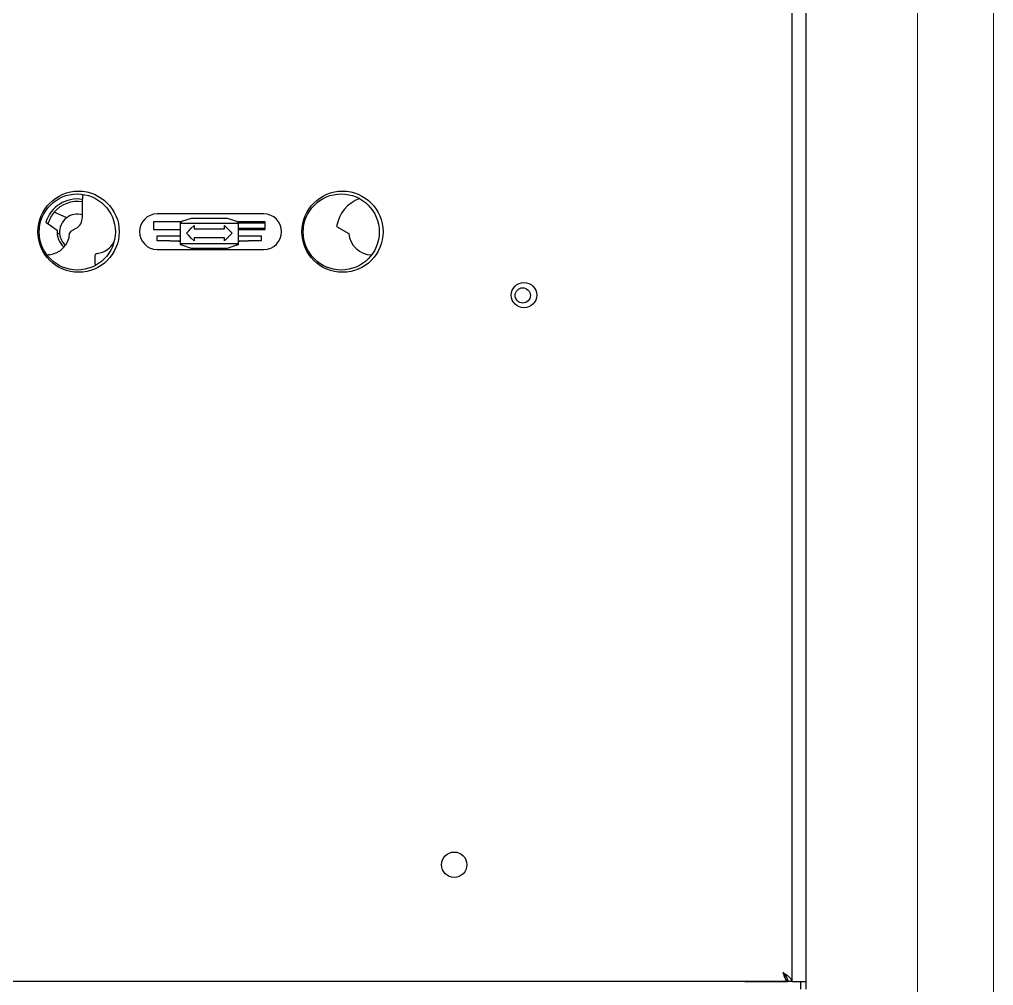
# Model space of a CAD drawing. Header units: millimetres. Extents: x 0 to 87554, y -20854 to 20404.
# Drawn here: x 5104 to 5487.8, y 10523.5 to 10904.3 of the extents above; entities that cross this region are included whole.
import ezdxf

# ---------------------------------------------------------------- set-up
doc = ezdxf.new("R2010")
doc.units = ezdxf.units.MM
doc.layers.get('0').update_dxf_attribs({"lineweight": 15})
doc.layers.add('CO', color=7, linetype='Continuous', lineweight=9)

# ---------------------------------------------------------------- blocks, each defined once
blk = doc.blocks.new('dr4')
at = {"color": 87, "linetype": 'Continuous', "lineweight": 25}
for p, q in [((1106.33, 85.58), (1106.33, -703.92)), ((1100.83, 84.18), (1100.83, -703.82)), ((821.33, -402.65), (821.33, -395.42)), ((815.16, -402.79), (810.2, -400.63)), ((892.83, -401.32), (850.83, -401.32)), ((860.57, -404.17), (864.33, -402.92)), ((864.33, -402.92), (878.33, -402.92)), ((878.33, -402.92), (882.08, -404.17)), ((806.9, -404.6), (811.36, -407.72)), ((859.83, -404.42), (849.33, -404.42)), ((849.33, -404.42), (849.33, -407.42)), ((859.83, -404.42), (859.83, -404.92)), ((859.83, -404.92), (882.83, -404.92)), ((859.83, -404.92), (859.83, -412.92)), ((865.33, -405.92), (865.33, -407.17)), ((877.33, -407.17), (877.33, -405.92)), ((893.33, -404.42), (882.83, -404.42)), ((882.83, -404.92), (882.83, -404.42)), ((882.83, -412.92), (882.83, -404.92)), ((893.33, -404.92), (882.83, -404.92)), ((893.33, -407.42), (893.33, -404.42)), ((921.5, -406.21), (926.34, -409.01)), ((811.33, -408.76), (812.37, -409.21)), ((816.81, -408.14), (818.83, -406.98)), ((849.33, -407.42), (859.83, -407.42)), ((850.83, -411.92), (850.83, -409.92)), ((850.83, -409.92), (855.83, -409.92)), ((855.83, -409.92), (859.83, -409.92)), ((865.33, -407.17), (877.33, -407.17)), ((882.83, -406.92), (893.33, -406.92)), ((882.83, -407.42), (893.33, -407.42)), ((882.83, -409.92), (886.83, -409.92)), ((886.83, -409.92), (891.83, -409.92)), ((891.83, -409.92), (891.83, -411.92)), ((855.83, -411.92), (850.83, -411.92)), ((855.83, -411.92), (859.83, -411.92)), ((859.33, -411.92), (859.33, -412.02)), ((859.33, -412.02), (859.83, -412.02)), ((859.83, -412.92), (882.83, -412.92)), ((859.83, -412.92), (859.83, -413.42)), ((864.33, -414.92), (860.57, -413.67)), ((865.33, -410.67), (865.33, -411.92)), ((877.33, -410.67), (865.33, -410.67)), ((877.33, -411.92), (877.33, -410.67)), ((882.08, -413.67), (878.33, -414.92)), ((882.83, -411.92), (886.83, -411.92)), ((882.83, -412.02), (883.33, -412.02)), ((882.83, -413.42), (882.83, -412.92)), ((883.33, -412.02), (883.33, -411.92)), ((891.83, -411.92), (886.83, -411.92)), ((826.29, -417.87), (826.29, -420.42)), ((850.83, -415.32), (892.83, -415.32)), ((878.33, -414.92), (864.33, -414.92)), ((1099.23, -703.82), (613.43, -703.82)), ((1082.33, -703.92), (1082.33, -703.82)), ((1099.18, -703.92), (1082.33, -703.92)), ((1099.23, -703.24), (1099.23, -703.82)), ((1100.83, -703.82), (1099.33, -703.82)), ((1102.33, -703.92), (1100.97, -703.92)), ((1106.33, -703.92), (1102.33, -703.92)), ((1104.33, -703.92), (1104.33, -706.92)), ((1106.33, -703.92), (1106.33, -706.92))]:
    blk.add_line(p, q, dxfattribs=at)
at = {"color": 87, "linetype": 'Continuous', "lineweight": 25, "flags": 128}
for points in [[(821.67, -393.6), (821.42, -394.44), (821.33, -395.42)], [(859.83, -404.42), (860.27, -404.27), (860.51, -404.19), (860.57, -404.17)], [(862.33, -408.92), (863.26, -407.98), (864.26, -406.98), (865.33, -405.92)], [(877.33, -405.92), (878.39, -406.98), (879.39, -407.98), (880.33, -408.92)], [(882.08, -404.17), (882.14, -404.19), (882.38, -404.27), (882.83, -404.42)], [(865.33, -411.92), (864.26, -410.86), (863.26, -409.85), (862.33, -408.92)], [(880.33, -408.92), (879.39, -409.85), (878.39, -410.86), (877.33, -411.92)], [(860.57, -413.67), (860.51, -413.65), (860.27, -413.57), (859.83, -413.42)], [(882.83, -413.42), (882.38, -413.57), (882.14, -413.65), (882.08, -413.67)], [(826.29, -420.42), (826.39, -421.39), (826.44, -421.62)]]:
    blk.add_lwpolyline(points, dxfattribs=at)
at = {"color": 87, "linetype": 'Continuous', "lineweight": 25}
for centre, radius in [((819.83, -408.32), 16), ((819.33, -408.42), 15), ((923.83, -408.32), 16), ((923.33, -408.42), 15), ((995.33, -433.32), 5), ((994.83, -433.42), 3), ((967.83, -657.82), 5)]:
    blk.add_circle(centre, radius, dxfattribs=at)
for centre, radius, start, end in [((935.33, -408.42), 14, 110.0147, 170.9248), ((819.33, -408.42), 13, 81.1501, 162.9202), ((819.33, -408.42), 12, 80.4059, 139.5236), ((819.33, -408.42), 12, 139.5236, 164.4712), ((819.33, -408.42), 7, 126.4814, 186.4814), ((819.33, -408.42), 7, 73.3985, 126.4814), ((816.33, -402.65), 5, 300, 0), ((850.83, -408.32), 7, 90, 270), ((892.83, -408.32), 7, 270, 90), ((807.33, -408.42), 9, 275.7392, 356.633), ((819.33, -408.42), 8, 175, 228.5888), ((819.33, -408.42), 7, 186.4814, 228.1897), ((817.31, -409.01), 1, 120, 176.633), ((935.33, -408.42), 9, 183.749, 270), ((826.29, -408.42), 8.5, 276.0423, 331.5669), ((808.33, -418.37), 1, 95.7392, 139.8798), ((827.29, -417.87), 1, 96.0423, 180)]:
    blk.add_arc(centre, radius, start, end, dxfattribs=at)
for points, knots in [([(860.57, -404.17), (860.53, -404.21), (860.44, -404.3), (860.03, -404.71), (859.83, -404.92)], [0, 0, 0, 0, 0.49413, 1, 1, 1, 1]), ([(882.83, -404.92), (882.62, -404.72), (882.22, -404.3), (882.13, -404.21), (882.08, -404.17)], [0, 0, 0, 0, 0.494822, 1, 1, 1, 1]), ([(859.83, -412.92), (860.03, -413.12), (860.43, -413.53), (860.52, -413.62), (860.57, -413.67)], [0, 0, 0, 0, 0.494812, 1, 1, 1, 1]), ([(882.08, -413.67), (882.12, -413.62), (882.21, -413.54), (882.62, -413.13), (882.83, -412.92)], [0, 0, 0, 0, 0.494139, 1, 1, 1, 1]), ([(1100.83, -703.82), (1100.77, -703.53), (1100.67, -702.94), (1099.86, -702.07), (1098.7, -701.19), (1097.78, -700.61), (1097.33, -700.32)], [0, 0, 0, 0, 0.250006, 0.500006, 0.750001, 1, 1, 1, 1]), ([(1097.33, -700.32), (1097.46, -700.54), (1097.75, -701.03), (1098.2, -701.67), (1098.56, -702.08), (1098.75, -702.15), (1098.79, -702.16)], [0, 0, 0, 0, 0.2745674, 0.6011854, 0.9278913, 1, 1, 1, 1]), ([(1097.33, -700.32), (1097.47, -700.74), (1097.76, -701.57), (1098.19, -702.66), (1098.62, -703.45), (1098.97, -703.79), (1099.17, -703.81), (1099.23, -703.82)], [0, 0, 0, 0, 0.227181, 0.454422, 0.681666, 0.908922, 1, 1, 1, 1]), ([(1099.33, -703.82), (1099.29, -703.53), (1099.23, -702.94), (1098.77, -702.07), (1098.11, -701.19), (1097.59, -700.61), (1097.33, -700.32)], [0, 0, 0, 0, 0.250011, 0.499995, 0.749998, 1, 1, 1, 1])]:
    blk.add_open_spline(points, degree=3, knots=knots, dxfattribs=at)

msp = doc.modelspace()

# ---------------------------------------------------------------- linework, layer by layer
at = {"layer": 'CO'}
for p, q in [((5457.775, 11948.519), (5457.775, 9288.523)), ((5487.775, 11948.519), (5487.775, 9288.181))]:
    msp.add_line(p, q, dxfattribs=at)

# ---------------------------------------------------------------- block references
at = {"lineweight": -3}
msp.add_blockref('dr4', (4307.45, 11228.942), dxfattribs=at)

doc.saveas('drawing.dxf')
